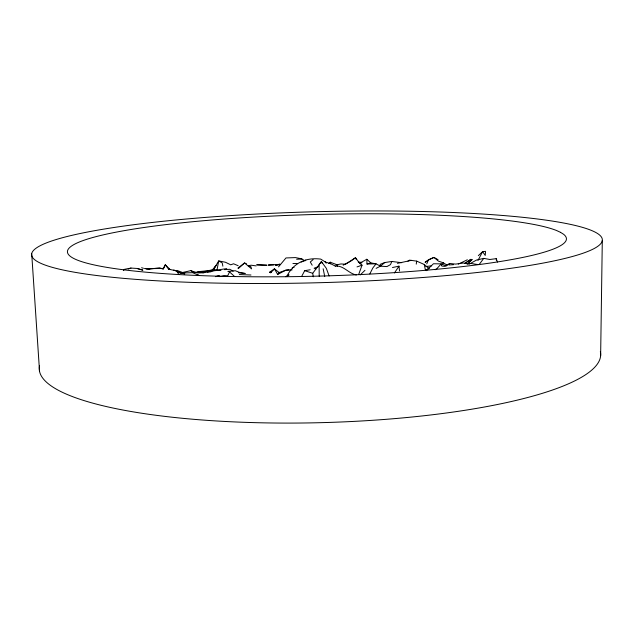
<?xml version="1.0" encoding="UTF-8"?>
<svg xmlns="http://www.w3.org/2000/svg" width="634" height="634" viewBox="0 0 634 634"><rect width="100%" height="100%" fill="white"/><g stroke="black" fill="none" stroke-linecap="round" stroke-linejoin="round"><path stroke-width="0.95" d="M600.636 355.658L602.3 240.46A285.466 35.52 -1.5 0 0 178.344 219.752A285.466 35.52 -1.5 0 0 170.269 281.496A285.466 35.52 -1.5 0 0 602.3 240.46M337.24 266.288L337.328 264.869L330.211 262.199L328.824 263.538M485.501 252.15L485.24 255.439L482.625 251.666L478.321 255.653M416.253 264.14L416.657 261.121L409.501 260.138L407.931 261.137M358.701 274.403L362.038 265.186L359.66 263.316L355.492 257.729L345.522 264.219L341.013 263.95L336.21 264.893M401.671 262.698L391.812 261.47L390.496 264.616L386.93 266.581L380.408 266.193L376.065 263.815L370.811 262.904L366.983 264.013L366.809 259.258L359.66 263.316L361.34 263.134M426.73 263.855L428.441 259.892L433.989 257.42L438.078 259.726M369.804 273.904L372.903 267.873L376.065 263.815L366.983 264.013M462.178 263.126L455.672 264.101L449.577 263.467L448.817 264.941L453.564 264.687M301.689 276.376L304.692 270.663L310.184 269.767M213.254 270.092L218.706 260.923L225.458 262.254L230.728 264.822L233.558 263.776L238.162 265.717M478.02 260.36L482.625 251.666L485.565 251.333M394.475 272.953L398.984 266.153L392.478 267.524M204.52 271.455L198.014 271.693L208.015 270.726L213.262 269.601L216.067 265.464L212.501 269.712M286.75 276.495C293.376 262.841 306.103 257.214 320.709 259.1L325.369 262.04L330.377 263.538L335.378 266.122M313.291 276.812L312.721 273.309L321.414 261.58L326.336 268.356L329.133 275.972M278.516 266.874L285.974 257.951L295.42 257.586L301.673 258.831L305.025 260.875M479.264 264.37L483.766 258.371L489.868 259.496L496.216 258.656L497.508 262.072M123.479 270.544L124.407 269.323L131.008 268.071L137.871 268.515L142.888 270.155L137.744 268.84M279.134 272.565L274.459 268.848L270.615 272.818L269.616 272.224L274.459 268.848L277.676 274.443L279.134 272.565L285.799 270.203L288.914 269.783M441.486 265.036L443.467 262.88L447.271 265.274M426.341 270.663L433.442 263.752L441.193 263.887L446.399 265.987M360.278 274.894L364.97 270.314M467.48 263.887L472.179 259.472L469.025 262.199M313.117 259.568L310.303 262.016L312.182 265.202M287.606 276.059L289.025 274.855L285.815 276.717M376.113 268.372L380.408 266.193L384.727 262.547L391.812 261.47M426.088 270.29L429.178 267.936M428.441 259.892L425.105 262.31L429.789 259.219L433.989 257.42L438.371 261.097L443.467 262.88M465.055 263.229L470.959 259.274L465.087 263.292M449.577 263.467L444.838 266.375L441.787 266.05L441.193 263.887L436.699 268.84L435.027 269.751M467.345 259.781L458.263 264.156M468.946 264.259L476.475 260.075L483.766 258.371M343.168 265.194L350.665 261.208L355.492 257.729L356.213 259.401M277.676 274.443L285.799 270.203L292.092 269.91M301.118 262.119L305.865 260.114M384.727 262.547L380.162 264.354L380.408 266.193M318.323 266.629L314.115 268.214L315.859 269.078M215.647 276.678L218.405 275.655L220.672 276.527L223.953 275.671L227.669 275.861L229.54 271.923L234.707 276.614M182.069 272.604L191.103 270.575L195.169 272.477M128.234 269.062L131.008 268.071M357.021 266.898L362.038 265.186M279.752 264.148L275.584 265.305L280.133 264.568M248.298 265.908L251.001 265.194L256.184 265.884M397.439 263.34L411.387 260.352M293.796 267.382L292.25 267.738L293.946 267.389M202.84 272.897L204.631 272.572M226.782 268.602L207.722 271.463L198.014 272.287M207.429 271.003L212.287 270.243M149.355 269.109L159.641 267.762L163.255 269.268L165.284 264.798L169.793 269.236L168.589 269.173L165.284 264.798L163.366 268.42L145.939 268.737L149.751 269.125L144.433 268.523M214.767 270.361L197.063 272.303M425.818 266.526L431.588 265.812M470.911 263.459L466.814 263.736L470.911 263.459L477.727 264.536M196.857 272.842C205.059 273.595 213.008 269.743 220.949 270.472M173.795 269.973L180.714 272.992L192.617 272.683L198.941 275.33L197.301 275.053M207.326 272.081L210.979 271.827M224.594 269.656L229.793 269.291L233.153 271.122M198.672 272.303L202.175 272.129L192.649 272.176L191.103 270.575M280.109 264.338L268.19 265.06L273.666 264.846M296.593 259.243L301.911 259.044M239.335 274.546L250.969 275.005M292.924 263.475L297.457 263.57M269.616 272.224L271.407 272.263M335.204 266.082C343.612 265.171 348.526 273.579 356.371 274.966M238.55 272.779L245.247 273.468L239.581 272.438L235.285 270.734L227.899 271.4L229.841 271.669M358.234 262.008L361.935 262.444M249.114 266.359L250.834 266.573L251.603 268.903L244.558 262.952L237.877 268.166L238.55 268.396L244.558 262.952L246.618 263.95M462.543 262.912L467.955 263.736M213.262 269.601L216.971 270.155L218.706 260.923L222.233 262.928L222.867 266.185M168.589 269.173L176.482 270.869L178.843 274.403M180.714 272.992L184.795 273.88L179.834 272.572M141.572 267.746L143.474 268.269M183.908 273L177.052 270.425L179.644 272.905M304.692 270.663L312.721 273.309M416.657 261.121L424.265 264.465L428.98 268.618M218.405 275.655L219.784 276.662M326.407 262.848L325.123 261.763L326.066 263.055M366.809 259.258L370.811 262.904M424.265 264.465L425.501 270.496M322.032 263.205L321.414 261.58L319.108 264.473L319.211 276.281M330.211 262.199L330.71 263.918M323.166 268.776L324.727 276.543M496.216 258.656L496.43 260.439M398.984 266.153L399.539 270.964M31.7 253.648L39.554 371.453M600.343 351.569A280.814 61.086 -1.5 0 1 320.321 422.68A280.814 61.086 -1.5 0 1 39.554 365.707M266.755 265.226L256.889 264.806L266.755 265.226M560.559 232.361L556.652 230.554A249.598 30.86 -1.5 0 0 144.703 227.4A249.598 30.86 -1.5 0 0 236.522 276.59A249.598 30.86 -1.5 0 0 563.515 234.231L560.559 232.361"/></g></svg>
